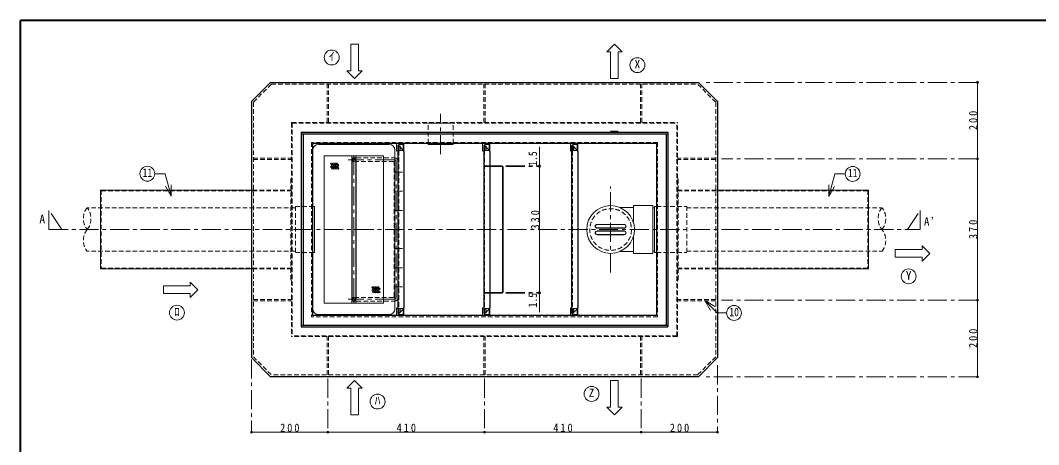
# Model space of a CAD drawing. Units: millimetres at full size, sheet at 1:10. Extents: x -2114 to 1936, y -1399 to 1411.
# Drawn here: x -2114 to 551, y 302 to 1411 of the extents above; entities that cross this region are included whole.
import ezdxf
from ezdxf.enums import TextEntityAlignment as Align

# ---------------------------------------------------------------- set-up
doc = ezdxf.new("R2010")
doc.units = ezdxf.units.MM
doc.header["$LTSCALE"] = 10
doc.header["$PDMODE"] = 32
doc.header["$PDSIZE"] = 5
doc.linetypes.add('CHAIN1', pattern=[8, 5, -1, 1, -1])
doc.linetypes.add('DASHED1', pattern=[1.8, 1.2, -0.6])
doc.layers.add('0-0_ﾚｲﾔ1', color=4, linetype='Continuous', lineweight=9)
doc.styles.add('ＭＳ ゴシック', font='')
doc.styles.get('ＭＳ ゴシック').set_extended_font_data('MS Gothic')

msp = doc.modelspace()

# ---------------------------------------------------------------- linework, layer by layer
at = {"layer": '0-0_ﾚｲﾔ1', "color": 1, "lineweight": 40}
for p in [(-2113.92, -1398.64), (1936.08, 1411.36)]:
    msp.add_line(p, (-2113.92, 1411.36), dxfattribs=at)
at = {"layer": '0-0_ﾚｲﾔ1'}
for p, q in [((-1229.11, 1279.27), (-1229.11, 1349.27)), ((-569.11, 1329.27), (-579.11, 1329.27)), ((-569.11, 1329.27), (-569.11, 1259.27)), ((-1229.11, 1279.27), (-1219.11, 1279.27)), ((390.89, 1249.27), (390.89, 1049.27)), ((-569.11, 1121.77), (-549.11, 1121.77)), ((-755.36, 1080.77), (-755.36, 1029.27)), ((390.89, 1049.27), (390.89, 679.27)), ((-853.36, 1030.77), (-885.36, 1030.77)), ((-885.36, 1029.27), (-853.36, 1029.27)), ((-851.86, 700.77), (-851.86, 1027.77)), ((-850.36, 700.77), (-850.36, 1027.77)), ((-755.36, 1029.27), (-755.36, 699.27)), ((-459.11, 920.87), (-454.11, 920.87)), ((-604.61, 877.77), (-533.61, 877.77)), ((-604.61, 867.77), (-533.61, 867.77)), ((-604.61, 860.77), (-533.61, 860.77)), ((-604.61, 850.77), (-533.61, 850.77)), ((-459.11, 807.67), (-454.11, 807.67)), ((175.89, 811.77), (175.89, 791.77)), ((245.89, 811.77), (175.89, 811.77)), ((245.89, 821.77), (265.89, 801.77)), ((245.89, 811.77), (245.89, 821.77)), ((265.89, 801.77), (245.89, 781.77)), ((175.89, 791.77), (245.89, 791.77)), ((245.89, 781.77), (245.89, 791.77)), ((-1669.11, 716.77), (-1669.11, 726.77)), ((-1669.11, 716.77), (-1739.11, 716.77)), ((-1739.11, 716.77), (-1739.11, 696.77)), ((-1739.11, 696.77), (-1669.11, 696.77)), ((-853.36, 699.27), (-885.36, 699.27)), ((-885.36, 697.77), (-853.36, 697.77)), ((-755.36, 647.77), (-755.36, 699.27)), ((390.89, 679.27), (390.89, 479.27)), ((-549.11, 399.27), (-549.11, 469.27)), ((-1249.11, 449.27), (-1259.11, 449.27)), ((-1249.11, 449.27), (-1249.11, 379.27)), ((-1229.11, 379.27), (-1229.11, 449.27)), ((-1249.11, 379.27), (-1229.11, 379.27)), ((-549.11, 399.27), (-539.11, 399.27)), ((-1509.11, 334.27), (-1309.11, 334.27)), ((-289.11, 334.27), (-489.11, 334.27))]:
    msp.add_line(p, q, dxfattribs=at)
at = {"layer": '0-0_ﾚｲﾔ1', "color": 5, "lineweight": 25}
for p, q in [((-1459.11, 1249.27), (-1509.11, 1199.27)), ((-1459.11, 1249.27), (-339.11, 1249.27)), ((-289.11, 1199.27), (-339.11, 1249.27)), ((-289.11, 1199.27), (-289.11, 529.27)), ((-1379.11, 1119.27), (-1379.11, 609.27)), ((-1379.11, 1119.27), (-419.11, 1119.27)), ((-419.11, 1119.27), (-419.11, 609.27)), ((-1379.11, 1114.27), (-419.11, 1114.27)), ((-1374.11, 1114.27), (-1374.11, 614.27)), ((-424.11, 1114.27), (-424.11, 614.27)), ((-1349.11, 1089.27), (-1349.11, 639.27)), ((-449.11, 1089.27), (-1349.11, 1089.27)), ((-1125.36, 644.27), (-1125.36, 1084.27)), ((-1123.86, 1084.27), (-1125.36, 1084.27)), ((-1111.83, 1072.24), (-1123.86, 1084.27)), ((-1110.36, 1068.7), (-1110.36, 659.84)), ((-900.36, 644.27), (-900.36, 1084.27)), ((-898.86, 1084.27), (-900.36, 1084.27)), ((-886.83, 1072.24), (-898.86, 1084.27)), ((-885.36, 1068.7), (-885.36, 659.84)), ((-670.36, 644.27), (-670.36, 1084.27)), ((-668.86, 1084.27), (-670.36, 1084.27)), ((-656.83, 1072.24), (-668.86, 1084.27)), ((-655.36, 1068.7), (-655.36, 659.84)), ((-1246.36, 1046.77), (-1246.36, 681.77)), ((-1236.36, 1046.77), (-1236.36, 681.77)), ((-1123.86, 644.27), (-1125.36, 644.27)), ((-1111.83, 656.31), (-1123.86, 644.27)), ((-898.86, 644.27), (-900.36, 644.27)), ((-886.83, 656.31), (-898.86, 644.27)), ((-668.86, 644.27), (-670.36, 644.27)), ((-656.83, 656.31), (-668.86, 644.27)), ((-1379.11, 614.27), (-419.11, 614.27)), ((-1379.11, 609.27), (-419.11, 609.27)), ((-289.11, 529.27), (-339.11, 479.27)), ((-339.11, 479.27), (-1459.11, 479.27))]:
    msp.add_line(p, q, dxfattribs=at)
at = {"layer": '0-0_ﾚｲﾔ1', "linetype": 'DASHED1'}
for p, q in [((-1457.04, 1244.27), (-1504.11, 1197.2)), ((-1457.04, 1244.27), (-341.18, 1244.27)), ((-1310.71, 1144.27), (-1310.71, 1244.27)), ((-1307.51, 1144.27), (-1307.51, 1244.27)), ((-900.71, 1144.27), (-900.71, 1244.27)), ((-897.51, 1144.27), (-897.51, 1244.27)), ((-490.71, 1144.27), (-490.71, 1244.27)), ((-487.51, 1144.27), (-487.51, 1244.27)), ((-294.11, 1197.2), (-341.18, 1244.27)), ((-1504.11, 1197.2), (-1504.11, 531.34)), ((-1404.11, 1144.27), (-1404.11, 584.27)), ((-1404.11, 1144.27), (-394.11, 1144.27)), ((-1402.51, 1142.67), (-1402.51, 585.87)), ((-1402.51, 1142.67), (-395.71, 1142.67)), ((-981.61, 1142.27), (-1046.61, 1142.27)), ((-1046.61, 1089.27), (-1046.61, 1142.27)), ((-981.61, 1089.27), (-981.61, 1142.27)), ((-395.71, 585.87), (-395.71, 1142.67)), ((-394.11, 584.27), (-394.11, 1144.27)), ((-1123.11, 1071.27), (-1123.11, 1083.52)), ((-1111.07, 1071.27), (-1123.11, 1071.27)), ((-1120.11, 1071.27), (-1120.11, 1086.27)), ((-1112.11, 1072.52), (-1112.11, 1071.27)), ((-898.11, 1071.27), (-898.11, 1083.52)), ((-886.07, 1071.27), (-898.11, 1071.27)), ((-895.11, 1071.27), (-895.11, 1086.27)), ((-887.11, 1072.52), (-887.11, 1071.27)), ((-668.11, 1071.27), (-668.11, 1083.52)), ((-656.07, 1071.27), (-668.11, 1071.27)), ((-665.11, 1071.27), (-665.11, 1086.27)), ((-657.11, 1072.52), (-657.11, 1071.27)), ((-1504.11, 1050.87), (-1404.11, 1050.87)), ((-1504.11, 1047.67), (-1404.11, 1047.67)), ((-1137.86, 1041.77), (-1236.36, 1041.77)), ((-1233.86, 1051.77), (-1135.36, 1051.77)), ((-294.11, 1050.87), (-394.11, 1050.87)), ((-294.11, 1047.67), (-394.11, 1047.67)), ((-1135.36, 689.27), (-1135.36, 1039.27)), ((-885.36, 1030.77), (-897.36, 1030.77)), ((-897.36, 1029.27), (-885.36, 1029.27)), ((-1404.11, 996.77), (-1405.71, 996.77)), ((-1405.71, 996.77), (-1405.71, 731.77)), ((-394.11, 996.77), (-392.51, 996.77)), ((-392.51, 996.77), (-392.51, 731.77)), ((-1902.51, 966.77), (-1902.51, 761.77)), ((-1404.11, 965.17), (-1902.51, 965.17)), ((-1404.11, 966.77), (-1509.11, 966.77)), ((-394.11, 966.77), (-289.11, 966.77)), ((-394.11, 965.17), (104.29, 965.17)), ((104.29, 966.77), (104.29, 761.77)), ((-1394.11, 921.27), (-1939.11, 921.27)), ((-1394.11, 924.77), (-1349.11, 924.77)), ((-1348.86, 803.77), (-1348.86, 924.77)), ((-449.11, 924.77), (-370.11, 924.77)), ((-370.11, 924.77), (-370.11, 803.77)), ((-370.11, 921.27), (140.89, 921.27)), ((-1394.11, 807.27), (-1939.11, 807.27)), ((-449.11, 803.77), (-370.11, 803.77)), ((-370.11, 807.27), (140.89, 807.27)), ((-1404.11, 763.37), (-1902.51, 763.37)), ((-1404.11, 761.77), (-1509.11, 761.77)), ((-394.11, 763.37), (104.29, 763.37)), ((-394.11, 761.77), (-289.11, 761.77)), ((-1404.11, 731.77), (-1405.71, 731.77)), ((-394.11, 731.77), (-392.51, 731.77)), ((-885.36, 699.27), (-897.36, 699.27)), ((-897.36, 697.77), (-885.36, 697.77)), ((-1504.11, 680.87), (-1404.11, 680.87)), ((-1504.11, 677.67), (-1404.11, 677.67)), ((-1137.86, 686.77), (-1236.36, 686.77)), ((-1233.86, 676.77), (-1135.36, 676.77)), ((-294.11, 680.87), (-394.11, 680.87)), ((-294.11, 677.67), (-394.11, 677.67)), ((-1123.11, 657.27), (-1123.11, 645.02)), ((-1111.07, 657.27), (-1123.11, 657.27)), ((-1120.11, 657.27), (-1120.11, 642.27)), ((-1112.11, 656.02), (-1112.11, 657.27)), ((-898.11, 657.27), (-898.11, 645.02)), ((-886.07, 657.27), (-898.11, 657.27)), ((-895.11, 657.27), (-895.11, 642.27)), ((-887.11, 656.02), (-887.11, 657.27)), ((-668.11, 657.27), (-668.11, 645.02)), ((-656.07, 657.27), (-668.11, 657.27)), ((-665.11, 657.27), (-665.11, 642.27)), ((-657.11, 656.02), (-657.11, 657.27)), ((-394.11, 584.27), (-1404.11, 584.27)), ((-395.71, 585.87), (-1402.51, 585.87)), ((-1310.71, 484.27), (-1310.71, 584.27)), ((-1307.51, 484.27), (-1307.51, 584.27)), ((-900.71, 484.27), (-900.71, 584.27)), ((-897.51, 484.27), (-897.51, 584.27)), ((-490.71, 484.27), (-490.71, 584.27)), ((-487.51, 484.27), (-487.51, 584.27)), ((-1504.11, 531.34), (-1457.04, 484.27)), ((-341.18, 484.27), (-1457.04, 484.27))]:
    msp.add_line(p, q, dxfattribs=at)
at = {"layer": '0-0_ﾚｲﾔ1', "linetype": 'CHAIN1'}
for p, q in [((390.89, 1249.27), (-319.11, 1249.27)), ((-1014.11, 1061.27), (-1014.11, 1167.27)), ((-1135.36, 1046.77), (-1256.36, 1046.77)), ((-1241.36, 1056.77), (-1241.36, 671.77)), ((-1130.36, 1041.77), (-1130.36, 686.77)), ((390.89, 1049.27), (-279.11, 1049.27)), ((-1113.86, 1014.27), (-1135.36, 1014.27)), ((-843.36, 1030.77), (-755.36, 1030.77)), ((-843.36, 1029.27), (-755.36, 1029.27)), ((-1113.86, 964.27), (-1135.36, 964.27)), ((-569.11, 751.77), (-569.11, 976.77)), ((-2005.78, 864.27), (-2039.11, 914.27)), ((-1113.86, 914.27), (-1135.36, 914.27)), ((207.56, 864.27), (240.89, 914.27)), ((240.89, 914.27), (240.89, 864.27)), ((-1113.86, 814.27), (-1135.36, 814.27)), ((-1113.86, 764.27), (-1135.36, 764.27)), ((-1113.86, 714.27), (-1135.36, 714.27)), ((-843.36, 699.27), (-755.36, 699.27)), ((-843.36, 697.77), (-755.36, 697.77)), ((-1135.36, 681.77), (-1256.36, 681.77)), ((390.89, 679.27), (-279.11, 679.27)), ((-1509.11, 524.27), (-1509.11, 334.27)), ((-289.11, 509.27), (-289.11, 334.27)), ((-1309.11, 474.27), (-1309.11, 334.27)), ((-899.11, 474.27), (-899.11, 334.27)), ((-489.11, 474.27), (-489.11, 334.27)), ((390.89, 479.27), (-319.11, 479.27))]:
    msp.add_line(p, q, dxfattribs=at)
at = {"layer": '0-0_ﾚｲﾔ1', "color": 7, "lineweight": 18}
for p, q in [((-1348.86, 924.77), (-1348.86, 1071.77)), ((-1148.86, 1086.77), (-1333.86, 1086.77)), ((-1133.86, 1071.77), (-1133.86, 656.77)), ((-1129.11, 1069.27), (-1129.11, 1089.27)), ((-1126.11, 1083.27), (-1126.11, 1072.27)), ((-1123.11, 1086.27), (-1109.99, 1086.27)), ((-1123.11, 1083.52), (-1123.11, 1086.27)), ((-1112.11, 1072.52), (-1112.11, 1086.27)), ((-1111.07, 1071.27), (-1109.99, 1071.27)), ((-1109.99, 1071.27), (-1109.99, 1086.27)), ((-1046.61, 1086.27), (-1046.61, 1089.27)), ((-981.61, 1086.27), (-1046.61, 1086.27)), ((-981.61, 1086.27), (-981.61, 1089.27)), ((-904.11, 1069.27), (-904.11, 1089.27)), ((-901.11, 1083.27), (-901.11, 1072.27)), ((-898.11, 1086.27), (-884.99, 1086.27)), ((-898.11, 1083.52), (-898.11, 1086.27)), ((-887.11, 1072.52), (-887.11, 1086.27)), ((-886.07, 1071.27), (-884.99, 1071.27)), ((-884.99, 1071.27), (-884.99, 1086.27)), ((-674.11, 1069.27), (-674.11, 1089.27)), ((-671.11, 1083.27), (-671.11, 1072.27)), ((-668.11, 1086.27), (-654.99, 1086.27)), ((-668.11, 1083.52), (-668.11, 1086.27)), ((-657.11, 1072.52), (-657.11, 1086.27)), ((-656.07, 1071.27), (-654.99, 1071.27)), ((-654.99, 1071.27), (-654.99, 1086.27)), ((-1318.86, 671.77), (-1318.86, 1056.77)), ((-1163.86, 1056.77), (-1318.86, 1056.77)), ((-1246.36, 1046.77), (-1246.36, 1056.77)), ((-1236.36, 1046.77), (-1236.36, 1056.77)), ((-1163.86, 671.77), (-1163.86, 1056.77)), ((-1735.2, 1010.22), (-1762.14, 1010.22)), ((-1719.44, 951.4), (-1735.2, 1010.22)), ((2.1, 950.95), (17.86, 1009.77)), ((17.86, 1009.77), (44.8, 1009.77)), ((-1904.11, 966.77), (-1904.11, 761.77)), ((-1509.11, 966.77), (-1904.11, 966.77)), ((-1719.44, 951.4), (-1734.44, 977.38)), ((-1719.44, 951.4), (-1719.44, 981.4)), ((-289.11, 966.77), (105.89, 966.77)), ((2.1, 950.95), (2.1, 980.95)), ((2.1, 950.95), (17.1, 976.93)), ((105.89, 966.77), (105.89, 761.77)), ((-509.11, 921.77), (-544.62, 921.77)), ((-509.11, 926.77), (-509.11, 881.77)), ((-509.11, 926.77), (-459.11, 926.77)), ((-459.11, 926.77), (-459.11, 801.77)), ((-454.11, 924.77), (-454.11, 803.77)), ((-454.11, 924.77), (-449.11, 924.77)), ((-604.61, 877.27), (-533.61, 877.27)), ((-604.61, 868.27), (-533.61, 868.27)), ((-604.61, 860.27), (-533.61, 860.27)), ((-604.61, 851.27), (-533.61, 851.27)), ((-1349.11, 803.77), (-1344.11, 803.77)), ((-1348.86, 656.77), (-1348.86, 803.77)), ((-509.11, 806.77), (-544.62, 806.77)), ((-454.11, 803.77), (-449.11, 803.77)), ((-1509.11, 761.77), (-1904.11, 761.77)), ((-289.11, 761.77), (105.89, 761.77)), ((-1163.86, 671.77), (-1318.86, 671.77)), ((-1246.36, 681.77), (-1246.36, 671.77)), ((-1236.36, 681.77), (-1236.36, 671.77)), ((-322.6, 678.31), (-296.62, 663.31)), ((-322.6, 678.31), (-307.6, 652.33)), ((-322.6, 678.31), (-290.27, 645.97)), ((-1148.86, 641.77), (-1333.86, 641.77)), ((-1129.11, 659.27), (-1129.11, 639.27)), ((-1126.11, 645.27), (-1126.11, 656.27)), ((-1123.11, 645.02), (-1123.11, 642.27)), ((-1123.11, 642.27), (-1109.99, 642.27)), ((-1112.11, 656.02), (-1112.11, 642.27)), ((-1111.07, 657.27), (-1109.99, 657.27)), ((-1109.99, 657.27), (-1109.99, 642.27)), ((-904.11, 659.27), (-904.11, 639.27)), ((-901.11, 645.27), (-901.11, 656.27)), ((-898.11, 645.02), (-898.11, 642.27)), ((-898.11, 642.27), (-884.99, 642.27)), ((-887.11, 656.02), (-887.11, 642.27)), ((-886.07, 657.27), (-884.99, 657.27)), ((-884.99, 657.27), (-884.99, 642.27)), ((-674.11, 659.27), (-674.11, 639.27)), ((-671.11, 645.27), (-671.11, 656.27)), ((-668.11, 645.02), (-668.11, 642.27)), ((-668.11, 642.27), (-654.99, 642.27)), ((-657.11, 656.02), (-657.11, 642.27)), ((-656.07, 657.27), (-654.99, 657.27)), ((-654.99, 657.27), (-654.99, 642.27)), ((-265.74, 645.97), (-290.27, 645.97))]:
    msp.add_line(p, q, dxfattribs=at)
at = {"layer": '0-0_ﾚｲﾔ1', "color": 7, "linetype": 'DASHED1', "lineweight": 18}
for p, q in [((-1123.86, 644.27), (-1123.86, 1084.27)), ((-898.86, 644.27), (-898.86, 1084.27)), ((-668.86, 644.27), (-668.86, 1084.27)), ((-446.11, 1092.27), (-446.11, 636.27)), ((-1123.86, 1026.77), (-1125.36, 1026.77)), ((-1123.86, 1001.77), (-1125.36, 1001.77)), ((-1123.86, 976.77), (-1125.36, 976.77)), ((-1123.86, 951.77), (-1125.36, 951.77)), ((-1123.86, 926.77), (-1125.36, 926.77)), ((-1123.86, 901.77), (-1125.36, 901.77)), ((-1123.86, 876.77), (-1125.36, 876.77)), ((-1123.86, 851.77), (-1125.36, 851.77)), ((-1123.86, 826.77), (-1125.36, 826.77)), ((-1123.86, 801.77), (-1125.36, 801.77)), ((-1123.86, 776.77), (-1125.36, 776.77)), ((-1123.86, 751.77), (-1125.36, 751.77)), ((-1123.86, 726.77), (-1125.36, 726.77)), ((-1123.86, 701.77), (-1125.36, 701.77)), ((-446.11, 636.27), (-1352.11, 636.27))]:
    msp.add_line(p, q, dxfattribs=at)
at = {"layer": '0-0_ﾚｲﾔ1'}
for points in [[(-1229.11, 1349.27), (-1249.11, 1349.27), (-1249.11, 1279.27)], [(-579.11, 1329.27), (-559.11, 1349.27), (-539.11, 1329.27), (-549.11, 1329.27)], [(-569.11, 1259.27), (-549.11, 1259.27), (-549.11, 1329.27)], [(-1219.11, 1279.27), (-1239.11, 1259.27), (-1259.11, 1279.27), (-1249.11, 1279.27)], [(-1669.11, 726.77), (-1649.11, 706.77), (-1669.11, 686.77), (-1669.11, 696.77)], [(-1259.11, 449.27), (-1239.11, 469.27), (-1219.11, 449.27), (-1229.11, 449.27)], [(-549.11, 469.27), (-569.11, 469.27), (-569.11, 399.27)], [(-539.11, 399.27), (-559.11, 379.27), (-579.11, 399.27), (-569.11, 399.27)], [(-489.11, 334.27), (-899.11, 334.27), (-1309.11, 334.27)]]:
    msp.add_lwpolyline(points, dxfattribs=at)
at = {"layer": '0-0_ﾚｲﾔ1', "color": 5, "lineweight": 25}
for points in [[(-1509.11, 1199.27), (-1509.11, 529.27), (-1459.11, 479.27)], [(-449.11, 1089.27), (-449.11, 639.27), (-1349.11, 639.27)]]:
    msp.add_lwpolyline(points, dxfattribs=at)
at = {"layer": '0-0_ﾚｲﾔ1', "linetype": 'DASHED1'}
for points in [[(-294.11, 1197.2), (-294.11, 531.34), (-341.18, 484.27)], [(-1394.11, 924.77), (-1394.11, 803.77), (-1349.11, 803.77)]]:
    msp.add_lwpolyline(points, dxfattribs=at)
at = {"layer": '0-0_ﾚｲﾔ1', "color": 7, "linetype": 'DASHED1', "lineweight": 18}
msp.add_lwpolyline([(-446.11, 1092.27), (-1352.11, 1092.27), (-1352.11, 636.27)], dxfattribs=at)
at = {"layer": '0-0_ﾚｲﾔ1', "linetype": 'CHAIN1'}
msp.add_lwpolyline([(-2039.11, 914.27), (-2039.11, 864.27), (240.89, 864.27)], dxfattribs=at)
at = {"layer": '0-0_ﾚｲﾔ1', "color": 7, "lineweight": 18}
for points in [[(-1349.11, 924.77), (-1344.11, 924.77), (-1344.11, 803.77)], [(-509.11, 846.77), (-509.11, 801.77), (-459.11, 801.77)]]:
    msp.add_lwpolyline(points, dxfattribs=at)
for centre, radius in [((-1299.11, 1314.27), 19.5), ((-499.11, 1294.27), 19.5), ((-1781.64, 1010.22), 19.5), ((64.3, 1009.77), 19.5), ((-569.11, 864.27), 62.5), ((210.89, 741.77), 19.5), ((-1704.11, 646.77), 19.5), ((-246.24, 645.97), 19.5), ((-619.11, 434.27), 19.5), ((-1179.11, 414.27), 19.5)]:
    msp.add_circle(centre, radius, dxfattribs=at)
at = {"layer": '0-0_ﾚｲﾔ1'}
for centre in [(-1299.95, 1036.11), (-1299.95, 1028.11), (-1297.45, 1032.11), (-1297.45, 1024.11), (-1294.95, 1036.11), (-1294.95, 1028.11), (-1292.45, 1032.11), (-1292.45, 1024.11), (-1289.95, 1036.11), (-1289.95, 1028.11), (-1287.45, 1032.11), (-1287.45, 1024.11), (-1284.95, 1036.11), (-1284.95, 1028.11), (-1282.45, 1032.11), (-1282.45, 1024.11), (-1192.16, 712.74), (-1192.16, 704.74), (-1189.66, 708.74), (-1189.66, 700.74), (-1187.16, 712.74), (-1187.16, 704.74), (-1184.66, 708.74), (-1184.66, 700.74), (-1182.16, 712.74), (-1182.16, 704.74), (-1179.66, 708.74), (-1179.66, 700.74), (-1177.16, 712.74), (-1177.16, 704.74), (-1174.66, 708.74), (-1174.66, 700.74)]:
    msp.add_circle(centre, 2, dxfattribs=at)
at = {"layer": '0-0_ﾚｲﾔ1', "linetype": 'DASHED1'}
msp.add_circle((-569.11, 864.27), 54.5, dxfattribs=at)
at = {"layer": '0-0_ﾚｲﾔ1', "color": 7, "lineweight": 18}
for centre, radius, start, end in [((-1333.86, 1071.77), 15, 90, 180), ((-1148.86, 1071.77), 15, 0, 90), ((-1129.11, 1072.27), 3, 270, 0), ((-1123.11, 1083.27), 3, 90, 180), ((-1112.11, 1089.27), 3, 270, 0), ((-904.11, 1072.27), 3, 270, 0), ((-898.11, 1083.27), 3, 90, 180), ((-887.11, 1089.27), 3, 270, 0), ((-674.11, 1072.27), 3, 270, 0), ((-668.11, 1083.27), 3, 90, 180), ((-657.11, 1089.27), 3, 270, 0), ((-604.61, 872.77), 4.5, 90, 270), ((-604.61, 855.77), 4.5, 90, 270), ((-533.61, 872.77), 4.5, 270, 90), ((-533.61, 855.77), 4.5, 270, 90), ((-1333.86, 656.77), 15, 180, 270), ((-1148.86, 656.77), 15, 270, 0), ((-1129.11, 656.27), 3, 0, 90), ((-1123.11, 645.27), 3, 180, 270), ((-1112.11, 639.27), 3, 0, 90), ((-904.11, 656.27), 3, 0, 90), ((-898.11, 645.27), 3, 180, 270), ((-887.11, 639.27), 3, 0, 90), ((-674.11, 656.27), 3, 0, 90), ((-668.11, 645.27), 3, 180, 270), ((-657.11, 639.27), 3, 0, 90)]:
    msp.add_arc(centre, radius, start, end, dxfattribs=at)
at = {"layer": '0-0_ﾚｲﾔ1', "color": 5, "lineweight": 25}
for centre, start, end in [((-1115.36, 1068.7), 0, 45), ((-890.36, 1068.7), 0, 45), ((-660.36, 1068.7), 0, 45), ((-1241.36, 1046.77), 0, 180), ((-1241.36, 681.77), 180, 0), ((-1115.36, 659.84), 315, 0), ((-890.36, 659.84), 315, 0), ((-660.36, 659.84), 315, 0)]:
    msp.add_arc(centre, 5, start, end, dxfattribs=at)
at = {"layer": '0-0_ﾚｲﾔ1', "linetype": 'DASHED1'}
for centre, radius, start, end in [((-1236.36, 1051.77), 10, 180, 270), ((-1233.86, 1054.27), 2.5, 180, 270), ((-1137.86, 1039.27), 2.5, 0, 90), ((-1135.36, 1041.77), 10, 0, 90), ((-897.36, 1032.27), 3, 180, 270), ((-897.36, 1032.27), 1.5, 180, 270), ((-1903.5, 892.77), 45.61, 141.33038, 218.66962), ((-1974.72, 892.77), 45.61, 321.33038, 38.66962), ((176.5, 892.77), 45.61, 141.33038, 218.66962), ((105.28, 892.77), 45.61, 321.33038, 38.66962), ((-1903.5, 835.77), 45.61, 141.33038, 218.66962), ((105.28, 835.77), 45.61, 321.33038, 38.66962), ((-897.36, 696.27), 3, 90, 180), ((-897.36, 696.27), 1.5, 90, 180), ((-1236.36, 676.77), 10, 90, 180), ((-1233.86, 674.27), 2.5, 90, 180), ((-1137.86, 689.27), 2.5, 270, 0), ((-1135.36, 686.77), 10, 270, 0)]:
    msp.add_arc(centre, radius, start, end, dxfattribs=at)
at = {"layer": '0-0_ﾚｲﾔ1', "color": 7, "linetype": 'DASHED1', "lineweight": 18}
for centre, start, end in [((-1241.36, 1046.77), 180, 0), ((-1241.36, 681.77), 0, 180)]:
    msp.add_arc(centre, 5, start, end, dxfattribs=at)
at = {"layer": '0-0_ﾚｲﾔ1', "linetype": 'CHAIN1'}
for centre, start, end in [((-1236.36, 1051.77), 180, 270), ((-1135.36, 1041.77), 0, 90), ((-1236.36, 676.77), 90, 180), ((-1135.36, 686.77), 270, 0)]:
    msp.add_arc(centre, 5, start, end, dxfattribs=at)
at = {"layer": '0-0_ﾚｲﾔ1'}
for centre, radius, start, end in [((-853.36, 1027.77), 3, 0, 90), ((-853.36, 1027.77), 1.5, 0, 90), ((-604.61, 872.77), 5, 90, 270), ((-604.61, 855.77), 5, 90, 270), ((-533.61, 872.77), 5, 270, 90), ((-533.61, 855.77), 5, 270, 90), ((-853.36, 700.77), 3, 270, 0), ((-853.36, 700.77), 1.5, 270, 0)]:
    msp.add_arc(centre, radius, start, end, dxfattribs=at)
for p in [(390.89, 1249.27), (390.89, 1049.27), (-755.36, 1030.77), (-755.36, 1029.27), (-755.36, 699.27), (-755.36, 697.77), (390.89, 679.27), (390.89, 479.27), (-1509.11, 334.27), (-1309.11, 334.27), (-899.11, 334.27), (-489.11, 334.27), (-289.11, 334.27)]:
    msp.add_point(p, dxfattribs=at)

# ---------------------------------------------------------------- texts
at = {"layer": '0-0_ﾚｲﾔ1', "color": 7, "style": 'ＭＳ ゴシック'}
for s, p in [('ｲ', (-1306.61, 1299.27)), ('X', (-506.61, 1279.27)), ('A', (-2064.11, 874.27)), ('Y', (203.39, 726.77)), ('ﾛ', (-1711.61, 631.77)), ('ﾊ', (-1186.61, 399.27)), ('Z', (-626.61, 419.27))]:
    msp.add_text(s, height=21.99, dxfattribs=at).set_placement(p, align=Align.BOTTOM_LEFT)
at = {"layer": '0-0_ﾚｲﾔ1', "color": 7, "style": 'ＭＳ ゴシック', "width": 0.85}
for p in [(-755.36, 1030.77), (-755.36, 660.27)]:
    msp.add_text('1.5', height=21.99, rotation=90, dxfattribs=at).set_placement(p, align=Align.BOTTOM_LEFT)
for s, p in [('11', (-1794.14, 995.22)), ('11', (51.8, 994.77)), ('10', (-258.74, 630.97))]:
    msp.add_text(s, height=21.99, dxfattribs=at).set_placement(p, align=Align.BOTTOM_LEFT)
at = {"layer": '0-0_ﾚｲﾔ1', "color": 7, "char_height": 21.99, "attachment_point": 7, "rotation": 90, "style": 'ＭＳ ゴシック'}
for s, insert in [('\\T1.38;\\W0.9;200', (390.89, 1124.27)), ('\\T1.38;\\W0.9;330', (-755.36, 864.27)), ('\\T1.38;\\W0.9;370', (390.89, 839.27)), ('\\T1.38;\\W0.9;200', (390.89, 554.27))]:
    msp.add_mtext(s, dxfattribs=dict(at, insert=insert))
at = {"layer": '0-0_ﾚｲﾔ1', "color": 7, "char_height": 21.99, "attachment_point": 7, "style": 'ＭＳ ゴシック'}
for s, insert in [('\\T1.24;\\W0.95;A’', (250.89, 874.27)), ('\\T1.38;\\W0.9;200', (-1434.11, 334.27)), ('\\T1.38;\\W0.9;410', (-1129.11, 334.27)), ('\\T1.38;\\W0.9;410', (-719.11, 334.27)), ('\\T1.38;\\W0.9;200', (-414.11, 334.27))]:
    msp.add_mtext(s, dxfattribs=dict(at, insert=insert))

doc.saveas('drawing.dxf')
